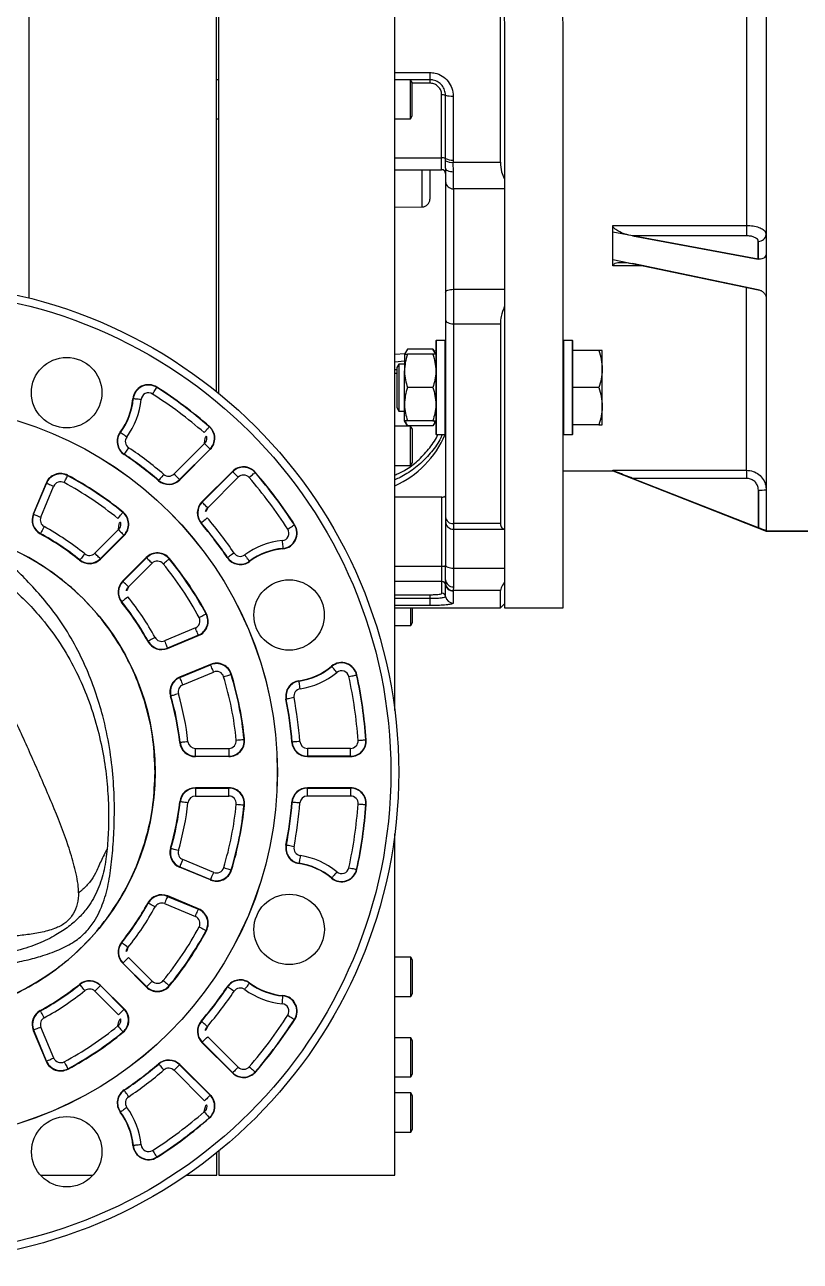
# Model space of a CAD drawing. Header units: millimetres. Extents: x 441156 to 441876, y 4514765 to 4515211.
# Drawn here: x 441241.8732 to 441242.1321, y 4514794.3662 to 4514794.7793 of the extents above; entities that cross this region are included whole.
import ezdxf

# ---------------------------------------------------------------- set-up
doc = ezdxf.new("R2010")
doc.units = ezdxf.units.MM
doc.layers.add('-LYNKA_PISCINA', color=7, linetype='Continuous', lineweight=18)
doc.layers.add('05 ESQUEMAS HIDRAULICOS nuevos_dwg _6_', color=7, linetype='Continuous', lineweight=18, true_color=0x767676)

# ---------------------------------------------------------------- blocks, each defined once
blk = doc.blocks.new('05 ESQUEMAS HIDRAULICOS nuevos_dwg_A$C47CE04E0-1107655-01_ARQ_CUARTO DEPURADORA')
at = {"layer": '-LYNKA_PISCINA', "lineweight": 25}
for p, q in [((76.429, 64.091), (76.379, 64.091)), ((81.829, 64.091), (81.336, 64.091)), ((76.379, 63.091), (76.429, 63.091)), ((80.929, 62.096), (82.129, 62.096)), ((81.829, 61.791), (81.829, 61.039)), ((89.919, 54.107), (89.919, 58.785)), ((81.989, 57.422), (81.989, 55.022)), ((82.219, 55.022), (82.219, 57.422)), ((85.239, 57.422), (85.239, 55.022)), ((85.469, 55.022), (85.469, 57.422)), ((80.929, 57.072), (81.193, 57.096)), ((81.179, 56.894), (80.929, 56.872)), ((81.903, 57.072), (81.255, 57.072)), ((81.928, 57.161), (81.979, 57.165)), ((86.144, 57.172), (85.479, 57.172)), ((80.929, 56.681), (80.979, 56.686)), ((80.979, 56.585), (80.929, 56.581)), ((81.031, 56.822), (81.031, 55.622)), ((81.903, 56.222), (81.255, 56.222)), ((86.144, 56.222), (85.479, 56.222)), ((81.903, 55.372), (81.255, 55.372)), ((81.336, 54.233), (81.336, 55.233)), ((86.144, 55.272), (85.479, 55.272)), ((90.219, 52.638), (90.219, 53.6)), ((82.429, 52.599), (83.729, 52.599)), ((82.229, 51.306), (82.229, 51.685)), ((82.129, 51.261), (80.929, 51.261)), ((80.929, 50.835), (81.829, 50.835)), ((81.336, 50.141), (81.336, 50.591)), ((81.336, 40.661), (81.336, 41.661)), ((81.336, 38.602), (81.336, 39.602)), ((81.336, 37.191), (81.336, 38.191)), ((71.876, 36.091), (73.219, 36.091))]:
    blk.add_line(p, q, dxfattribs=at)
at = {"layer": '-LYNKA_PISCINA', "lineweight": 25, "flags": 128}
for points in [[(76.379, 56.119), (76.379, 91.091), (71.579, 91.091), (71.579, 58.513)], [(80.929, 47.969), (80.929, 91.091), (76.429, 91.091), (76.429, 63.591), (76.429, 56.078)], [(82.425, 63.672), (82.425, 62.037), (82.425, 61.98), (83.629, 61.98), (83.629, 69.203)], [(90.419, 78.631), (90.419, 78.615), (90.419, 72.67), (90.419, 71.536), (90.419, 59.647), (90.419, 58.512), (90.419, 52.568), (90.419, 52.551)], [(87.297, 71.851), (86.501, 71.851), (86.501, 70.816), (89.919, 70.816), (89.919, 60.367), (89.919, 60.099), (87.005, 60.099), (90.219, 59.506), (90.219, 59.958)], [(80.929, 64.273), (81.829, 64.273), (81.829, 64.091), (81.829, 64.002), (81.379, 64.002)], [(80.929, 63.091), (81.336, 63.091), (81.379, 63.166), (81.379, 63.982), (81.379, 64.016), (81.336, 64.091), (80.929, 64.091)], [(81.336, 63.091), (81.336, 64.051), (81.336, 64.091)], [(80.929, 61.791), (82.129, 61.791), (82.129, 62.096), (82.129, 63.704)], [(82.429, 61.731), (82.39, 61.732), (82.352, 61.738), (82.318, 61.747), (82.287, 61.759), (82.263, 61.774), (82.244, 61.791), (82.233, 61.809), (82.229, 61.829), (82.228, 62.017), (82.227, 62.077), (82.227, 63.693)], [(83.729, 61.303), (82.429, 61.303), (82.429, 61.731), (82.425, 61.98)], [(80.929, 60.832), (81.631, 60.839), (81.631, 61.791)], [(82.229, 61.829), (82.229, 61.487), (82.229, 58.66), (82.233, 58.675), (82.244, 58.688), (82.263, 58.701), (82.287, 58.712), (82.318, 58.721), (82.352, 58.728), (82.39, 58.732), (82.429, 58.734), (82.429, 57.85), (82.429, 52.743), (82.429, 52.599), (82.429, 51.605), (82.429, 51.131), (82.425, 51.032)], [(82.429, 61.303), (82.429, 58.734), (83.729, 58.734)], [(87.297, 59.331), (86.501, 59.331), (86.501, 60.367), (89.919, 60.367)], [(90.219, 59.958), (90.219, 59.506), (86.501, 60.192)], [(86.501, 59.497), (90.219, 58.723), (87.005, 59.392)], [(82.229, 58.66), (82.229, 57.954), (82.233, 57.933), (82.244, 57.914), (82.263, 57.896), (82.287, 57.881), (82.318, 57.868), (82.352, 57.858), (82.39, 57.852), (82.429, 57.85), (83.629, 57.85), (83.629, 52.743), (82.429, 52.743)], [(82.229, 57.954), (82.229, 52.914), (82.229, 52.799), (82.229, 51.685), (82.233, 51.669), (82.244, 51.654), (82.263, 51.64), (82.287, 51.628), (82.318, 51.619), (82.352, 51.611), (82.39, 51.607), (82.429, 51.605), (83.729, 51.605)], [(82.229, 57.412), (82.219, 57.422), (81.989, 57.422), (81.979, 57.412), (81.979, 55.032), (81.989, 55.022), (82.219, 55.022), (82.229, 55.032)], [(85.229, 55.032), (85.239, 55.022), (85.469, 55.022), (85.479, 55.032), (85.479, 57.412), (85.469, 57.422), (85.239, 57.422), (85.229, 57.412)], [(81.979, 57.072), (81.903, 57.204), (81.255, 57.204), (81.179, 57.072), (81.179, 56.647)], [(86.229, 55.272), (86.229, 55.747), (86.229, 56.697), (86.229, 57.172)], [(81.179, 56.822), (81.031, 56.822), (80.979, 56.732), (80.979, 55.712), (81.031, 55.622), (81.179, 55.622)], [(81.979, 55.372), (81.903, 55.241), (81.255, 55.241), (81.179, 55.372), (81.179, 55.797), (81.179, 56.647)], [(74.741, 56.058), (74.762, 56.091), (74.783, 56.122), (74.801, 56.151), (74.818, 56.177), (74.831, 56.198), (74.841, 56.213), (74.847, 56.223), (74.85, 56.227), (74.854, 56.234)], [(74.448, 55.915), (74.409, 55.919), (74.372, 55.922), (74.338, 55.925), (74.307, 55.928), (74.283, 55.931), (74.264, 55.932), (74.253, 55.933), (74.248, 55.934), (74.24, 55.934)], [(74.083, 54.958), (74.051, 54.981), (74.021, 55.004), (73.994, 55.024), (73.969, 55.042), (73.949, 55.057), (73.934, 55.068), (73.925, 55.075), (73.922, 55.077), (73.915, 55.082)], [(76.059, 55.072), (76.084, 55.101), (76.109, 55.129), (76.131, 55.155), (76.151, 55.178), (76.167, 55.197), (76.18, 55.211), (76.187, 55.22), (76.19, 55.223), (76.196, 55.229)], [(80.929, 54.233), (81.336, 54.233), (81.379, 54.308), (81.379, 55.158), (81.336, 55.233), (80.929, 55.233)], [(74.13, 54.686), (74.108, 54.654), (74.087, 54.623), (74.068, 54.595), (74.051, 54.57), (74.037, 54.549), (74.026, 54.534), (74.02, 54.524), (74.018, 54.52), (74.013, 54.513)], [(75.43, 53.871), (75.427, 53.873), (75.419, 53.882), (75.406, 53.895), (75.388, 53.912), (75.367, 53.934), (75.343, 53.958), (75.316, 53.984), (75.289, 54.012), (76.069, 54.792), (76.096, 54.764), (76.123, 54.738), (76.147, 54.714), (76.168, 54.692), (76.186, 54.675), (76.199, 54.662), (76.207, 54.653), (76.21, 54.651)], [(76.788, 54.072), (76.791, 54.07), (76.799, 54.061), (76.812, 54.048), (76.83, 54.031), (76.851, 54.009), (76.876, 53.985), (76.902, 53.958), (76.93, 53.931), (76.15, 53.151), (76.122, 53.178), (76.096, 53.205), (76.071, 53.229), (76.05, 53.251), (76.032, 53.268), (76.019, 53.281), (76.011, 53.29), (76.008, 53.292)], [(77.209, 53.921), (77.239, 53.947), (77.267, 53.971), (77.293, 53.994), (77.316, 54.013), (77.334, 54.03), (77.349, 54.042), (77.357, 54.049), (77.36, 54.052), (77.367, 54.058)], [(85.229, 54.091), (86.501, 54.091), (90.419, 52.551), (95.379, 52.551), (90.419, 52.551), (86.501, 54.091), (86.501, 54.107), (89.919, 54.107), (89.919, 53.9), (87.005, 53.9)], [(71.703, 52.985), (71.706, 52.983), (71.717, 52.979), (71.734, 52.972), (71.757, 52.962), (71.785, 52.951), (71.817, 52.938), (71.851, 52.923), (71.887, 52.908), (72.214, 53.698), (72.178, 53.713), (72.144, 53.727), (72.112, 53.74), (72.084, 53.752), (72.061, 53.761), (72.044, 53.768), (72.033, 53.773), (72.03, 53.774), (72.02, 53.778), (71.693, 52.989), (71.703, 52.985), (72.03, 53.774)], [(72.481, 53.793), (72.499, 53.828), (72.517, 53.861), (72.533, 53.891), (72.547, 53.918), (72.559, 53.94), (72.568, 53.956), (72.573, 53.966), (72.575, 53.97), (72.58, 53.979)], [(75.029, 54.002), (75.004, 53.972), (74.98, 53.944), (74.957, 53.918), (74.938, 53.895), (74.922, 53.876), (74.91, 53.862), (74.902, 53.853), (74.899, 53.85), (74.894, 53.843)], [(90.219, 53.6), (90.219, 52.638), (87.005, 53.9)], [(82.229, 51.65), (82.129, 51.65), (82.129, 53.421), (80.929, 53.421)], [(73.855, 52.875), (73.88, 52.905), (73.904, 52.934), (73.925, 52.961), (73.945, 52.984), (73.96, 53.003), (73.972, 53.018), (73.98, 53.027), (73.982, 53.03), (73.989, 53.038)], [(76.139, 52.892), (76.11, 52.866), (76.082, 52.842), (76.055, 52.82), (76.032, 52.8), (76.013, 52.784), (75.999, 52.772), (75.99, 52.764), (75.987, 52.762), (75.981, 52.756)], [(71.972, 52.668), (71.953, 52.634), (71.935, 52.601), (71.919, 52.571), (71.904, 52.544), (71.892, 52.522), (71.883, 52.506), (71.878, 52.496), (71.876, 52.492), (71.871, 52.483)], [(73.406, 51.847), (73.414, 51.839), (74.018, 52.443), (74.01, 52.451), (73.406, 51.847), (73.403, 51.85), (73.395, 51.858), (73.382, 51.871), (73.364, 51.888), (73.343, 51.91), (73.319, 51.934), (73.292, 51.961), (73.265, 51.988), (73.869, 52.592), (73.897, 52.565), (73.923, 52.538), (73.947, 52.514), (73.969, 52.493), (73.986, 52.475), (73.999, 52.462), (74.008, 52.454), (74.01, 52.451)], [(78.196, 52.604), (78.229, 52.625), (78.26, 52.645), (78.289, 52.664), (78.314, 52.68), (78.335, 52.693), (78.351, 52.703), (78.361, 52.71), (78.364, 52.712), (78.372, 52.717)], [(78.053, 52.31), (78.056, 52.271), (78.06, 52.234), (78.063, 52.2), (78.066, 52.17), (78.068, 52.145), (78.07, 52.126), (78.071, 52.115), (78.071, 52.111), (78.072, 52.102)], [(73.01, 51.974), (72.986, 51.944), (72.962, 51.915), (72.941, 51.888), (72.922, 51.864), (72.906, 51.845), (72.895, 51.83), (72.887, 51.821), (72.885, 51.818), (72.878, 51.81)], [(74.589, 51.873), (74.591, 51.87), (74.6, 51.862), (74.613, 51.849), (74.63, 51.831), (74.652, 51.81), (74.676, 51.785), (74.703, 51.759), (74.73, 51.731), (74.126, 51.127), (74.098, 51.155), (74.072, 51.181), (74.048, 51.205), (74.026, 51.227), (74.009, 51.244), (73.995, 51.257), (73.987, 51.266), (73.984, 51.269)], [(75.013, 51.718), (75.043, 51.742), (75.072, 51.766), (75.098, 51.788), (75.122, 51.807), (75.141, 51.823), (75.155, 51.835), (75.164, 51.842), (75.168, 51.845), (75.176, 51.851)], [(76.824, 51.992), (76.792, 51.97), (76.761, 51.949), (76.732, 51.93), (76.707, 51.913), (76.687, 51.899), (76.671, 51.889), (76.662, 51.882), (76.658, 51.88), (76.651, 51.875)], [(77.096, 51.945), (77.119, 51.914), (77.141, 51.884), (77.162, 51.856), (77.18, 51.832), (77.194, 51.812), (77.205, 51.797), (77.212, 51.787), (77.215, 51.784), (77.22, 51.777)], [(82.129, 50.962), (82.129, 51.261), (82.129, 51.65), (80.929, 51.65)], [(80.929, 50.927), (81.829, 50.927), (81.829, 50.835), (81.829, 50.649), (80.929, 50.649)], [(82.227, 50.88), (82.227, 51.18), (82.228, 51.198)], [(83.629, 50.591), (83.629, 51.032), (82.425, 51.032), (82.425, 51.018), (82.425, 50.715)], [(74.112, 50.872), (74.082, 50.848), (74.052, 50.825), (74.026, 50.803), (74.002, 50.784), (73.983, 50.768), (73.968, 50.757), (73.959, 50.75), (73.956, 50.747), (73.948, 50.74)], [(80.929, 50.591), (83.629, 50.591), (83.729, 50.691)], [(80.929, 50.141), (81.336, 50.141), (81.379, 50.216), (81.379, 50.591)], [(75.931, 50.343), (75.965, 50.362), (75.998, 50.379), (76.029, 50.396), (76.055, 50.41), (76.077, 50.421), (76.094, 50.43), (76.104, 50.436), (76.108, 50.438), (76.117, 50.443)], [(75.912, 49.892), (75.911, 49.896), (75.906, 49.906), (75.899, 49.924), (75.89, 49.947), (75.878, 49.975), (75.865, 50.006), (75.85, 50.041), (75.836, 50.077), (75.046, 49.75), (75.061, 49.714), (75.075, 49.679), (75.088, 49.647), (75.1, 49.62), (75.11, 49.597), (75.117, 49.579), (75.121, 49.569), (75.123, 49.565), (75.127, 49.555), (75.916, 49.882), (75.912, 49.892), (75.123, 49.565)], [(74.805, 49.834), (74.771, 49.816), (74.738, 49.798), (74.708, 49.781), (74.682, 49.767), (74.66, 49.755), (74.644, 49.746), (74.634, 49.74), (74.63, 49.738), (74.621, 49.733)], [(75.435, 48.81), (75.437, 48.806), (75.442, 48.795), (75.449, 48.778), (75.458, 48.755), (75.47, 48.727), (75.483, 48.695), (75.497, 48.661), (75.512, 48.625), (76.302, 48.952), (76.287, 48.988), (76.272, 49.022), (76.259, 49.054), (76.248, 49.082), (76.238, 49.105), (76.231, 49.122), (76.227, 49.133), (76.225, 49.137)], [(79.448, 48.941), (79.424, 48.97), (79.4, 48.999), (79.378, 49.026), (79.359, 49.049), (79.343, 49.068), (79.331, 49.082), (79.323, 49.091), (79.321, 49.094), (79.315, 49.101)], [(76.558, 48.831), (76.595, 48.842), (76.631, 48.853), (76.664, 48.863), (76.692, 48.872), (76.716, 48.879), (76.734, 48.884), (76.745, 48.888), (76.749, 48.889), (76.759, 48.892)], [(78.514, 48.522), (78.508, 48.56), (78.503, 48.597), (78.497, 48.631), (78.493, 48.661), (78.489, 48.686), (78.486, 48.704), (78.485, 48.716), (78.484, 48.72), (78.483, 48.728)], [(79.758, 48.834), (79.795, 48.842), (79.832, 48.85), (79.866, 48.857), (79.895, 48.864), (79.919, 48.869), (79.938, 48.873), (79.949, 48.876), (79.953, 48.876), (79.961, 48.878)], [(75.402, 48.395), (75.364, 48.384), (75.329, 48.373), (75.295, 48.364), (75.266, 48.355), (75.243, 48.348), (75.225, 48.343), (75.214, 48.34), (75.21, 48.339), (75.2, 48.336)], [(78.355, 48.296), (78.317, 48.289), (78.28, 48.282), (78.246, 48.275), (78.216, 48.27), (78.192, 48.265), (78.174, 48.261), (78.162, 48.259), (78.158, 48.258), (78.15, 48.257)], [(75.645, 47.17), (75.607, 47.166), (75.569, 47.162), (75.535, 47.158), (75.505, 47.155), (75.48, 47.152), (75.462, 47.15), (75.45, 47.149), (75.446, 47.149), (75.436, 47.147)], [(76.88, 47.21), (76.919, 47.214), (76.956, 47.217), (76.99, 47.221), (77.02, 47.224), (77.045, 47.226), (77.064, 47.228), (77.075, 47.229), (77.079, 47.229), (77.09, 47.23)], [(78.507, 47.176), (78.468, 47.173), (78.431, 47.17), (78.397, 47.168), (78.366, 47.165), (78.342, 47.163), (78.323, 47.162), (78.312, 47.161), (78.307, 47.161), (78.299, 47.16)], [(79.991, 47.205), (80.03, 47.208), (80.067, 47.21), (80.102, 47.213), (80.132, 47.215), (80.157, 47.216), (80.175, 47.218), (80.187, 47.219), (80.191, 47.219), (80.2, 47.22)], [(75.835, 46.8), (76.69, 46.8), (76.69, 46.789), (75.835, 46.789), (75.835, 46.8), (75.835, 47), (76.69, 47), (76.69, 46.8)], [(79.801, 46.8), (79.801, 47), (78.697, 47), (78.697, 46.8)], [(75.835, 45.982), (75.835, 45.782), (76.69, 45.782), (76.69, 45.982)], [(79.801, 45.982), (79.801, 45.991), (78.697, 45.991), (78.697, 45.982), (79.801, 45.982), (79.801, 45.782), (78.697, 45.782), (78.697, 45.982)], [(75.645, 45.612), (75.607, 45.616), (75.569, 45.62), (75.535, 45.624), (75.505, 45.627), (75.48, 45.63), (75.462, 45.632), (75.45, 45.633), (75.446, 45.634), (75.436, 45.635)], [(76.88, 45.573), (76.919, 45.569), (76.956, 45.565), (76.99, 45.562), (77.02, 45.559), (77.045, 45.556), (77.064, 45.555), (77.075, 45.553), (77.079, 45.553), (77.09, 45.552)], [(78.507, 45.606), (78.468, 45.609), (78.431, 45.612), (78.397, 45.615), (78.366, 45.617), (78.342, 45.619), (78.323, 45.621), (78.312, 45.622), (78.307, 45.622), (78.299, 45.623)], [(79.991, 45.578), (80.03, 45.575), (80.067, 45.572), (80.102, 45.57), (80.132, 45.568), (80.157, 45.566), (80.175, 45.565), (80.187, 45.564), (80.191, 45.564), (80.2, 45.563)], [(76.429, 36.704), (76.429, 36.091), (80.929, 36.091), (80.929, 44.813)], [(75.402, 44.388), (75.364, 44.399), (75.329, 44.409), (75.295, 44.419), (75.266, 44.427), (75.243, 44.434), (75.225, 44.439), (75.214, 44.443), (75.21, 44.444), (75.2, 44.447)], [(78.355, 44.486), (78.317, 44.493), (78.28, 44.501), (78.246, 44.507), (78.216, 44.513), (78.192, 44.518), (78.174, 44.521), (78.162, 44.523), (78.158, 44.524), (78.15, 44.526)], [(78.514, 44.26), (78.508, 44.222), (78.503, 44.185), (78.497, 44.151), (78.493, 44.121), (78.489, 44.097), (78.486, 44.078), (78.485, 44.067), (78.484, 44.063), (78.483, 44.054)], [(76.225, 43.646), (76.227, 43.65), (76.231, 43.66), (76.238, 43.678), (76.248, 43.701), (76.259, 43.728), (76.272, 43.76), (76.287, 43.795), (76.302, 43.831), (75.512, 44.158), (75.497, 44.122), (75.483, 44.087), (75.47, 44.055), (75.458, 44.028), (75.449, 44.005), (75.442, 43.987), (75.437, 43.977), (75.435, 43.973), (76.225, 43.646), (76.221, 43.636), (75.431, 43.963), (75.435, 43.973)], [(76.558, 43.952), (76.595, 43.94), (76.631, 43.93), (76.664, 43.92), (76.692, 43.911), (76.716, 43.904), (76.734, 43.898), (76.745, 43.895), (76.749, 43.894), (76.759, 43.89)], [(79.758, 43.948), (79.795, 43.94), (79.832, 43.932), (79.866, 43.925), (79.895, 43.919), (79.919, 43.913), (79.938, 43.909), (79.949, 43.907), (79.953, 43.906), (79.961, 43.904)], [(79.448, 43.842), (79.424, 43.812), (79.4, 43.783), (79.378, 43.757), (79.359, 43.734), (79.343, 43.714), (79.331, 43.7), (79.323, 43.691), (79.321, 43.688), (79.315, 43.681)], [(74.805, 42.948), (74.771, 42.967), (74.738, 42.985), (74.708, 43.001), (74.682, 43.016), (74.66, 43.028), (74.644, 43.037), (74.634, 43.042), (74.63, 43.044), (74.621, 43.049)], [(75.123, 43.218), (75.121, 43.214), (75.117, 43.203), (75.11, 43.186), (75.1, 43.163), (75.088, 43.135), (75.075, 43.103), (75.061, 43.069), (75.046, 43.033), (75.836, 42.706), (75.85, 42.742), (75.865, 42.776), (75.878, 42.808), (75.89, 42.836), (75.899, 42.859), (75.906, 42.876), (75.911, 42.887), (75.912, 42.891), (75.916, 42.9), (75.127, 43.227), (75.123, 43.218), (75.912, 42.891)], [(75.931, 42.439), (75.965, 42.421), (75.998, 42.403), (76.029, 42.387), (76.055, 42.373), (76.077, 42.361), (76.094, 42.352), (76.104, 42.347), (76.108, 42.345), (76.117, 42.34)], [(74.112, 41.91), (74.082, 41.935), (74.052, 41.958), (74.026, 41.979), (74.002, 41.998), (73.983, 42.014), (73.968, 42.026), (73.959, 42.033), (73.956, 42.035), (73.948, 42.042)], [(73.984, 41.514), (73.977, 41.506), (74.581, 40.902), (74.589, 40.91), (73.984, 41.514), (73.987, 41.517), (73.995, 41.525), (74.009, 41.538), (74.026, 41.556), (74.048, 41.577), (74.072, 41.601), (74.098, 41.628), (74.126, 41.655), (74.73, 41.051), (74.703, 41.024), (74.676, 40.997), (74.652, 40.973), (74.63, 40.951), (74.613, 40.934), (74.6, 40.921), (74.591, 40.913), (74.589, 40.91)], [(80.929, 40.661), (81.336, 40.661), (81.379, 40.736), (81.379, 41.586), (81.336, 41.661), (80.929, 41.661)], [(73.01, 40.808), (72.986, 40.839), (72.962, 40.868), (72.941, 40.895), (72.922, 40.918), (72.906, 40.938), (72.895, 40.952), (72.887, 40.961), (72.885, 40.964), (72.878, 40.972)], [(74.01, 40.332), (74.008, 40.329), (73.999, 40.32), (73.986, 40.307), (73.969, 40.29), (73.947, 40.268), (73.923, 40.244), (73.897, 40.218), (73.869, 40.19), (73.265, 40.794), (73.292, 40.822), (73.319, 40.848), (73.343, 40.873), (73.364, 40.894), (73.382, 40.912), (73.395, 40.925), (73.403, 40.933), (73.406, 40.936)], [(75.013, 41.065), (75.043, 41.04), (75.072, 41.017), (75.098, 40.995), (75.122, 40.976), (75.141, 40.96), (75.155, 40.948), (75.164, 40.941), (75.168, 40.938), (75.176, 40.931)], [(76.824, 40.791), (76.792, 40.812), (76.761, 40.833), (76.732, 40.852), (76.707, 40.869), (76.687, 40.883), (76.671, 40.894), (76.662, 40.9), (76.658, 40.902), (76.651, 40.907)], [(77.096, 40.837), (77.119, 40.869), (77.141, 40.899), (77.162, 40.926), (77.18, 40.951), (77.194, 40.971), (77.205, 40.986), (77.212, 40.995), (77.215, 40.998), (77.22, 41.005)], [(78.053, 40.473), (78.056, 40.511), (78.06, 40.548), (78.063, 40.583), (78.066, 40.613), (78.068, 40.637), (78.07, 40.656), (78.071, 40.668), (78.071, 40.672), (78.072, 40.68)], [(71.972, 40.115), (71.953, 40.149), (71.935, 40.182), (71.919, 40.212), (71.904, 40.238), (71.892, 40.26), (71.883, 40.276), (71.878, 40.287), (71.876, 40.29), (71.871, 40.299)], [(78.196, 40.179), (78.229, 40.158), (78.26, 40.138), (78.289, 40.119), (78.314, 40.103), (78.335, 40.089), (78.351, 40.079), (78.361, 40.073), (78.364, 40.071), (78.372, 40.066)], [(72.03, 39.008), (72.033, 39.01), (72.044, 39.014), (72.061, 39.021), (72.084, 39.031), (72.112, 39.042), (72.144, 39.055), (72.178, 39.07), (72.214, 39.085), (71.887, 39.874), (71.851, 39.859), (71.817, 39.845), (71.785, 39.832), (71.757, 39.82), (71.734, 39.811), (71.717, 39.803), (71.706, 39.799), (71.703, 39.797)], [(73.855, 39.907), (73.88, 39.877), (73.904, 39.848), (73.925, 39.822), (73.945, 39.798), (73.96, 39.779), (73.972, 39.765), (73.98, 39.756), (73.982, 39.753), (73.989, 39.744)], [(76.139, 39.891), (76.11, 39.916), (76.082, 39.94), (76.055, 39.963), (76.032, 39.982), (76.013, 39.998), (75.999, 40.011), (75.99, 40.018), (75.987, 40.021), (75.981, 40.026)], [(76.008, 39.49), (76.011, 39.493), (76.019, 39.501), (76.032, 39.514), (76.05, 39.532), (76.071, 39.553), (76.096, 39.578), (76.122, 39.604), (76.15, 39.631), (76.93, 38.851), (76.902, 38.824), (76.876, 38.798), (76.851, 38.773), (76.83, 38.752), (76.812, 38.734), (76.799, 38.721), (76.791, 38.713), (76.788, 38.71)], [(80.929, 38.602), (81.336, 38.602), (81.379, 38.677), (81.379, 39.527), (81.336, 39.602), (80.929, 39.602)], [(72.481, 38.989), (72.499, 38.955), (72.517, 38.922), (72.533, 38.891), (72.547, 38.865), (72.559, 38.843), (72.568, 38.826), (72.573, 38.816), (72.575, 38.813), (72.58, 38.803)], [(75.029, 38.781), (75.004, 38.81), (74.98, 38.839), (74.957, 38.865), (74.938, 38.888), (74.922, 38.907), (74.91, 38.921), (74.902, 38.93), (74.899, 38.933), (74.894, 38.939)], [(76.21, 38.132), (76.207, 38.129), (76.199, 38.121), (76.186, 38.108), (76.168, 38.09), (76.147, 38.069), (76.123, 38.044), (76.096, 38.018), (76.069, 37.991), (75.289, 38.771), (75.316, 38.798), (75.343, 38.824), (75.367, 38.849), (75.388, 38.87), (75.406, 38.888), (75.419, 38.901), (75.427, 38.909), (75.43, 38.912)], [(77.209, 38.861), (77.239, 38.836), (77.267, 38.811), (77.293, 38.789), (77.316, 38.769), (77.334, 38.753), (77.349, 38.741), (77.357, 38.733), (77.36, 38.73), (77.367, 38.725)], [(74.13, 38.096), (74.108, 38.128), (74.087, 38.159), (74.068, 38.188), (74.051, 38.213), (74.037, 38.234), (74.026, 38.249), (74.02, 38.259), (74.018, 38.262), (74.013, 38.269)], [(80.929, 37.191), (81.336, 37.191), (81.379, 37.266), (81.379, 38.116), (81.336, 38.191), (80.929, 38.191)], [(74.083, 37.824), (74.051, 37.801), (74.021, 37.779), (73.994, 37.758), (73.969, 37.74), (73.949, 37.726), (73.934, 37.715), (73.925, 37.708), (73.922, 37.705), (73.915, 37.7)], [(76.059, 37.711), (76.084, 37.681), (76.109, 37.653), (76.131, 37.627), (76.151, 37.604), (76.167, 37.586), (76.18, 37.572), (76.187, 37.563), (76.19, 37.56), (76.196, 37.553)], [(74.448, 36.867), (74.409, 36.864), (74.372, 36.86), (74.338, 36.857), (74.307, 36.854), (74.283, 36.852), (74.264, 36.85), (74.253, 36.849), (74.248, 36.849), (74.24, 36.848)], [(74.741, 36.724), (74.762, 36.691), (74.783, 36.66), (74.801, 36.631), (74.818, 36.606), (74.831, 36.585), (74.841, 36.569), (74.847, 36.559), (74.85, 36.556), (74.854, 36.548)], [(75.611, 36.091), (76.379, 36.091), (76.379, 36.664)]]:
    blk.add_lwpolyline(points, dxfattribs=at)
for points in [[(85.229, 80.591), (83.729, 80.591), (83.729, 50.591), (85.229, 50.591)], [(76.216, 54.644), (76.21, 54.651), (75.43, 53.871), (75.436, 53.864)], [(76.002, 53.299), (76.782, 54.079), (76.788, 54.072), (76.008, 53.292)], [(73.977, 51.276), (73.984, 51.269), (74.589, 51.873), (74.581, 51.88)], [(75.431, 48.819), (75.435, 48.81), (76.225, 49.137), (76.221, 49.146)], [(79.801, 46.791), (79.801, 46.8), (78.697, 46.8), (78.697, 46.791)], [(75.835, 45.993), (75.835, 45.982), (76.69, 45.982), (76.69, 45.993)], [(73.414, 40.943), (73.406, 40.936), (74.01, 40.332), (74.018, 40.339)], [(72.02, 39.004), (72.03, 39.008), (71.703, 39.797), (71.693, 39.793)], [(76.782, 38.704), (76.788, 38.71), (76.008, 39.49), (76.002, 39.484)], [(75.436, 38.918), (76.216, 38.138), (76.21, 38.132), (75.43, 38.912)]]:
    blk.add_lwpolyline(points, close=True, dxfattribs=at)
at = {"layer": '-LYNKA_PISCINA', "lineweight": 25}
for centre, radius in [((68.529, 46.391), 12.5), ((68.529, 46.391), 12.3), ((72.547, 56.092), 0.9), ((68.529, 46.391), 9.4), ((68.529, 46.391), 9.398), ((68.529, 46.391), 6.277), ((78.23, 50.409), 0.9), ((78.23, 42.373), 0.9), ((72.547, 36.69), 0.9)]:
    blk.add_circle(centre, radius, dxfattribs=at)
for centre, radius, start, end in [((82.148, 63.42), 0.285, 73.7932, 93.8631), ((82.386, 64.24), 0.569, 253.795, 273.8617), ((82.147, 61.932), 0.165, 60.9591, 96.3933), ((82.388, 62.366), 0.33, 240.9619, 276.391), ((82.382, 62.293), 0.316, 240.8272, 277.9441), ((82.129, 61.691), 0.1, 0, 90), ((82.421, 61.495), 0.192, 182.5731, 272.3597), ((81.629, 61.039), 0.2, 270.5, 0), ((90.23, 60.147), 0.189, 266.665, 356.2214), ((74.638, 55.897), 0.4, 57.2733, 174.6854), ((74.638, 55.897), 0.391, 57.2733, 174.6854), ((74.638, 55.897), 0.191, 57.2733, 174.6854), ((68.529, 46.391), 11.491, 49.0597, 57.2733), ((68.529, 46.391), 11.691, 49.0597, 57.2733), ((68.529, 46.391), 11.7, 49.0597, 57.2733), ((72.547, 56.092), 1.7, 323.5653, 354.6854), ((72.547, 56.092), 1.709, 323.5653, 354.6854), ((72.547, 56.092), 1.909, 323.5653, 354.6854), ((74.237, 54.845), 0.4, 143.5653, 235.9734), ((74.237, 54.845), 0.391, 143.5653, 235.9734), ((75.933, 54.927), 0.191, 315, 49.0597), ((75.933, 54.927), 0.391, 315, 49.0597), ((75.933, 54.927), 0.4, 315, 49.0597), ((79.917, 55.998), 2.5, 293.8834, 337.0172), ((74.237, 54.845), 0.191, 143.5653, 235.9734), ((68.529, 46.391), 10.009, 49.4984, 55.9734), ((68.529, 46.391), 9.8, 49.4984, 55.9734), ((68.529, 46.391), 9.809, 49.4984, 55.9734), ((77.065, 53.796), 0.4, 40.9403, 135), ((77.065, 53.796), 0.391, 40.9403, 135), ((68.529, 46.391), 11.691, 32.7267, 40.9403), ((68.529, 46.391), 11.7, 32.7267, 40.9403), ((72.391, 53.625), 0.402, 61.9013, 157.5), ((72.391, 53.625), 0.391, 61.9013, 157.5), ((72.391, 53.625), 0.191, 61.9013, 157.5), ((68.529, 46.391), 8.391, 50.5987, 61.9013), ((68.529, 46.391), 8.591, 50.5987, 61.9013), ((68.529, 46.391), 8.602, 50.5987, 61.9013), ((75.153, 54.147), 0.4, 229.4984, 315), ((75.153, 54.147), 0.391, 229.4984, 315), ((75.153, 54.147), 0.191, 229.4984, 315), ((77.065, 53.796), 0.191, 40.9403, 135), ((68.529, 46.391), 11.491, 32.7267, 40.9403), ((90.269, 55.038), 1.439, 268.011, 275.9865), ((76.285, 53.016), 0.4, 135, 220.5016), ((76.285, 53.016), 0.391, 135, 220.5016), ((76.285, 53.016), 0.191, 135, 220.5016), ((72.064, 52.835), 0.402, 157.5, 241.2513), ((72.064, 52.835), 0.391, 157.5, 241.2513), ((72.064, 52.835), 0.191, 157.5, 241.2513), ((73.734, 52.728), 0.191, 315, 50.5987), ((73.734, 52.728), 0.391, 315, 50.5987), ((73.734, 52.728), 0.402, 315, 50.5987), ((68.529, 46.391), 10.009, 34.0266, 40.5016), ((82.416, 52.93), 0.187, 184.7603, 274.0757), ((82.429, 52.799), 0.2, 180, 270), ((68.529, 46.391), 6.948, 51.2487, 61.2513), ((68.529, 46.391), 6.959, 51.2487, 61.2513), ((68.529, 46.391), 7.159, 51.2487, 61.2513), ((68.529, 46.391), 9.8, 34.0266, 40.5016), ((68.529, 46.391), 9.809, 34.0266, 40.5016), ((78.035, 52.5), 0.191, 275.3146, 32.7267), ((78.035, 52.5), 0.391, 275.3146, 32.7267), ((78.035, 52.5), 0.4, 275.3146, 32.7267), ((78.23, 50.409), 1.909, 95.3146, 126.4347), ((73.13, 52.123), 0.402, 231.2487, 315), ((73.13, 52.123), 0.391, 231.2487, 315), ((73.13, 52.123), 0.191, 231.2487, 315), ((74.865, 51.596), 0.402, 39.4013, 135), ((74.865, 51.596), 0.391, 39.4013, 135), ((68.529, 46.391), 8.591, 28.0987, 39.4013), ((68.529, 46.391), 8.602, 28.0987, 39.4013), ((76.982, 52.099), 0.4, 214.0266, 306.4347), ((76.982, 52.099), 0.391, 214.0266, 306.4347), ((76.982, 52.099), 0.191, 214.0266, 306.4347), ((78.23, 50.409), 1.709, 95.3146, 126.4347), ((78.23, 50.409), 1.7, 95.3146, 126.4347), ((74.865, 51.596), 0.191, 39.4013, 135), ((68.529, 46.391), 8.391, 28.0987, 39.4013), ((74.261, 50.992), 0.402, 135, 218.7513), ((74.261, 50.992), 0.391, 135, 218.7513), ((82.13, 51.162), 0.0992, 10.5856, 90.6341), ((82.417, 51.319), 0.189, 184.1888, 273.6496), ((74.261, 50.992), 0.191, 135, 218.7513), ((82.129, 50.863), 0.0998, 9.8744, 90.1831), ((82.423, 51.217), 0.198, 190.5916, 270.6303), ((82.424, 51.232), 0.199, 189.8321, 270.3401), ((68.529, 46.391), 6.948, 28.7487, 38.7513), ((68.529, 46.391), 6.959, 28.7487, 38.7513), ((68.529, 46.391), 7.159, 28.7487, 38.7513), ((82.424, 50.914), 0.2, 189.8783, 270.1814), ((75.762, 50.253), 0.191, 292.5, 28.0987), ((75.762, 50.253), 0.391, 292.5, 28.0987), ((75.762, 50.253), 0.402, 292.5, 28.0987), ((74.973, 49.926), 0.402, 208.7487, 292.5), ((74.973, 49.926), 0.391, 208.7487, 292.5), ((74.973, 49.926), 0.191, 208.7487, 292.5), ((76.375, 48.775), 0.402, 16.9013, 112.5), ((76.375, 48.775), 0.391, 16.9013, 112.5), ((78.23, 50.409), 1.7, 278.5653, 309.6854), ((78.23, 50.409), 1.709, 278.5653, 309.6854), ((79.571, 48.793), 0.4, 12.2733, 129.6854), ((79.571, 48.793), 0.391, 12.2733, 129.6854), ((75.585, 48.448), 0.402, 112.5, 196.2513), ((75.585, 48.448), 0.391, 112.5, 196.2513), ((76.375, 48.775), 0.191, 16.9013, 112.5), ((68.529, 46.391), 8.391, 5.5987, 16.9013), ((68.529, 46.391), 8.591, 5.5987, 16.9013), ((68.529, 46.391), 8.602, 5.5987, 16.9013), ((78.542, 48.333), 0.4, 98.5653, 190.9734), ((78.542, 48.333), 0.391, 98.5653, 190.9734), ((78.23, 50.409), 1.909, 278.5653, 309.6854), ((79.571, 48.793), 0.191, 12.2733, 129.6854), ((68.529, 46.391), 11.491, 4.0597, 12.2733), ((68.529, 46.391), 11.691, 4.0597, 12.2733), ((68.529, 46.391), 11.7, 4.0597, 12.2733), ((75.585, 48.448), 0.191, 112.5, 196.2513), ((68.529, 46.391), 7.159, 6.2487, 16.2513), ((78.542, 48.333), 0.191, 98.5653, 190.9734), ((68.529, 46.391), 6.948, 6.2487, 16.2513), ((68.529, 46.391), 6.959, 6.2487, 16.2513), ((68.529, 46.391), 9.8, 4.4984, 10.9734), ((68.529, 46.391), 9.809, 4.4984, 10.9734), ((68.529, 46.391), 10.009, 4.4984, 10.9734), ((75.835, 47.191), 0.402, 186.2487, 270), ((75.835, 47.191), 0.391, 186.2487, 270), ((75.835, 47.191), 0.191, 186.2487, 270), ((76.69, 47.191), 0.402, 270, 5.5987), ((76.69, 47.191), 0.391, 270, 5.5987), ((76.69, 47.191), 0.191, 270, 5.5987), ((78.697, 47.191), 0.4, 184.4984, 270), ((78.697, 47.191), 0.391, 184.4984, 270), ((78.697, 47.191), 0.191, 184.4984, 270), ((79.801, 47.191), 0.4, 270, 4.0597), ((79.801, 47.191), 0.391, 270, 4.0597), ((79.801, 47.191), 0.191, 270, 4.0597), ((75.835, 45.591), 0.402, 90, 173.7513), ((75.835, 45.591), 0.391, 90, 173.7513), ((76.69, 45.591), 0.402, 354.4013, 90), ((76.69, 45.591), 0.391, 354.4013, 90), ((78.697, 45.591), 0.4, 90, 175.5016), ((78.697, 45.591), 0.391, 90, 175.5016), ((79.801, 45.591), 0.4, 355.9403, 90), ((79.801, 45.591), 0.391, 355.9403, 90), ((68.529, 46.391), 6.948, 343.7487, 353.7513), ((68.529, 46.391), 6.959, 343.7487, 353.7513), ((68.529, 46.391), 7.159, 343.7487, 353.7513), ((75.835, 45.591), 0.191, 90, 173.7513), ((68.529, 46.391), 8.391, 343.0987, 354.4013), ((76.69, 45.591), 0.191, 354.4013, 90), ((68.529, 46.391), 8.591, 343.0987, 354.4013), ((68.529, 46.391), 8.602, 343.0987, 354.4013), ((68.529, 46.391), 9.8, 349.0266, 355.5016), ((68.529, 46.391), 9.809, 349.0266, 355.5016), ((68.529, 46.391), 10.009, 349.0266, 355.5016), ((78.697, 45.591), 0.191, 90, 175.5016), ((68.529, 46.391), 11.491, 347.7267, 355.9403), ((79.801, 45.591), 0.191, 355.9403, 90), ((68.529, 46.391), 11.691, 347.7267, 355.9403), ((68.529, 46.391), 11.7, 347.7267, 355.9403), ((75.585, 44.334), 0.402, 163.7487, 247.5), ((75.585, 44.334), 0.391, 163.7487, 247.5), ((75.585, 44.334), 0.191, 163.7487, 247.5), ((78.542, 44.45), 0.4, 169.0266, 261.4347), ((78.542, 44.45), 0.391, 169.0266, 261.4347), ((78.542, 44.45), 0.191, 169.0266, 261.4347), ((78.23, 42.373), 1.909, 50.3146, 81.4347), ((76.375, 44.007), 0.191, 247.5, 343.0987), ((78.23, 42.373), 1.7, 50.3146, 81.4347), ((78.23, 42.373), 1.709, 50.3146, 81.4347), ((79.571, 43.989), 0.191, 230.3146, 347.7267), ((76.375, 44.007), 0.402, 247.5, 343.0987), ((76.375, 44.007), 0.391, 247.5, 343.0987), ((79.571, 43.989), 0.4, 230.3146, 347.7267), ((79.571, 43.989), 0.391, 230.3146, 347.7267), ((68.529, 46.391), 6.948, 321.2487, 331.2513), ((68.529, 46.391), 6.959, 321.2487, 331.2513), ((74.973, 42.856), 0.402, 67.5, 151.2513), ((74.973, 42.856), 0.391, 67.5, 151.2513), ((74.973, 42.856), 0.191, 67.5, 151.2513), ((68.529, 46.391), 7.159, 321.2487, 331.2513), ((75.762, 42.529), 0.191, 331.9013, 67.5), ((75.762, 42.529), 0.391, 331.9013, 67.5), ((75.762, 42.529), 0.402, 331.9013, 67.5), ((68.529, 46.391), 8.391, 320.5987, 331.9013), ((74.261, 41.791), 0.402, 141.2487, 225), ((68.529, 46.391), 8.591, 320.5987, 331.9013), ((68.529, 46.391), 8.602, 320.5987, 331.9013), ((74.261, 41.791), 0.391, 141.2487, 225), ((74.261, 41.791), 0.191, 141.2487, 225), ((68.529, 46.391), 6.948, 298.7487, 308.7513), ((68.529, 46.391), 6.959, 298.7487, 308.7513), ((68.529, 46.391), 7.159, 298.7487, 308.7513), ((73.13, 40.659), 0.402, 45, 128.7513), ((73.13, 40.659), 0.391, 45, 128.7513), ((73.13, 40.659), 0.191, 45, 128.7513), ((74.865, 41.186), 0.402, 225, 320.5987), ((74.865, 41.186), 0.391, 225, 320.5987), ((74.865, 41.186), 0.191, 225, 320.5987), ((68.529, 46.391), 9.8, 319.4984, 325.9734), ((68.529, 46.391), 9.809, 319.4984, 325.9734), ((68.529, 46.391), 10.009, 319.4984, 325.9734), ((76.982, 40.684), 0.4, 53.5653, 145.9734), ((76.982, 40.684), 0.391, 53.5653, 145.9734), ((76.982, 40.684), 0.191, 53.5653, 145.9734), ((78.23, 42.373), 1.909, 233.5653, 264.6854), ((78.23, 42.373), 1.709, 233.5653, 264.6854), ((78.23, 42.373), 1.7, 233.5653, 264.6854), ((78.035, 40.282), 0.191, 327.2733, 84.6854), ((78.035, 40.282), 0.391, 327.2733, 84.6854), ((78.035, 40.282), 0.4, 327.2733, 84.6854), ((72.064, 39.947), 0.402, 118.7487, 202.5), ((72.064, 39.947), 0.391, 118.7487, 202.5), ((73.734, 40.055), 0.191, 309.4013, 45), ((73.734, 40.055), 0.391, 309.4013, 45), ((73.734, 40.055), 0.402, 309.4013, 45), ((68.529, 46.391), 11.491, 319.0597, 327.2733), ((72.064, 39.947), 0.191, 118.7487, 202.5), ((68.529, 46.391), 8.391, 298.0987, 309.4013), ((76.285, 39.767), 0.4, 139.4984, 225), ((76.285, 39.767), 0.391, 139.4984, 225), ((76.285, 39.767), 0.191, 139.4984, 225), ((68.529, 46.391), 11.691, 319.0597, 327.2733), ((68.529, 46.391), 11.7, 319.0597, 327.2733), ((68.529, 46.391), 8.591, 298.0987, 309.4013), ((68.529, 46.391), 8.602, 298.0987, 309.4013), ((72.391, 39.158), 0.402, 202.5, 298.0987), ((72.391, 39.158), 0.391, 202.5, 298.0987), ((72.391, 39.158), 0.191, 202.5, 298.0987), ((68.529, 46.391), 9.8, 304.0266, 310.5016), ((68.529, 46.391), 9.809, 304.0266, 310.5016), ((75.153, 38.635), 0.4, 45, 130.5016), ((75.153, 38.635), 0.391, 45, 130.5016), ((68.529, 46.391), 10.009, 304.0266, 310.5016), ((75.153, 38.635), 0.191, 45, 130.5016), ((77.065, 38.987), 0.4, 225, 319.0597), ((77.065, 38.987), 0.391, 225, 319.0597), ((77.065, 38.987), 0.191, 225, 319.0597), ((74.237, 37.938), 0.4, 124.0266, 216.4347), ((74.237, 37.938), 0.391, 124.0266, 216.4347), ((74.237, 37.938), 0.191, 124.0266, 216.4347), ((75.933, 37.855), 0.191, 310.9403, 45), ((75.933, 37.855), 0.391, 310.9403, 45), ((75.933, 37.855), 0.4, 310.9403, 45), ((72.547, 36.69), 1.7, 5.3146, 36.4347), ((72.547, 36.69), 1.709, 5.3146, 36.4347), ((72.547, 36.69), 1.909, 5.3146, 36.4347), ((68.529, 46.391), 11.491, 302.7267, 310.9403), ((68.529, 46.391), 11.691, 302.7267, 310.9403), ((68.529, 46.391), 11.7, 302.7267, 310.9403), ((74.638, 36.885), 0.4, 185.3146, 302.7267), ((74.638, 36.885), 0.391, 185.3146, 302.7267), ((74.638, 36.885), 0.191, 185.3146, 302.7267)]:
    blk.add_arc(centre, radius, start, end, dxfattribs=at)
for points, knots in [([(81.829, 64.273), (81.873, 64.27), (81.983, 64.263), (82.151, 64.19), (82.302, 64.054), (82.405, 63.874), (82.418, 63.739), (82.425, 63.672)], [0, 0, 0, 0, 0.139937, 0.353431, 0.567937, 0.783658, 1, 1, 1, 1]), ([(82.227, 63.693), (82.223, 63.738), (82.214, 63.828), (82.145, 63.947), (82.044, 64.037), (81.932, 64.084), (81.858, 64.089), (81.829, 64.091)], [0, 0, 0, 0, 0.215611, 0.430839, 0.645386, 0.859491, 1, 1, 1, 1]), ([(82.129, 63.704), (82.127, 63.727), (82.124, 63.783), (82.087, 63.866), (82.019, 63.941), (81.93, 63.992), (81.862, 63.999), (81.829, 64.002)], [0, 0, 0, 0, 0.145619, 0.359732, 0.573073, 0.786375, 1, 1, 1, 1]), ([(83.629, 61.98), (83.635, 61.894), (83.646, 61.741), (83.703, 61.622), (83.729, 61.569)], [0, 0, 0, 0, 0.556608, 1, 1, 1, 1]), ([(87.005, 60.099), (86.942, 60.113), (86.816, 60.14), (86.672, 60.199), (86.573, 60.26), (86.528, 60.3), (86.504, 60.34), (86.502, 60.358), (86.501, 60.367)], [0, 0, 0, 0, 0.33356, 0.665275, 0.771417, 0.903441, 0.95274, 1, 1, 1, 1]), ([(89.919, 60.367), (89.975, 60.364), (90.088, 60.359), (90.237, 60.319), (90.35, 60.26), (90.41, 60.195), (90.416, 60.152), (90.419, 60.135)], [0, 0, 0, 0, 0.214666, 0.429323, 0.64399, 0.858683, 1, 1, 1, 1]), ([(90.219, 59.958), (90.217, 59.969), (90.214, 59.995), (90.178, 60.035), (90.11, 60.07), (90.02, 60.095), (89.953, 60.098), (89.919, 60.099)], [0, 0, 0, 0, 0.141321, 0.356019, 0.57069, 0.785346, 1, 1, 1, 1]), ([(86.501, 59.331), (86.502, 59.339), (86.504, 59.355), (86.525, 59.38), (86.585, 59.411), (86.748, 59.433), (86.901, 59.409), (87.005, 59.392)], [0, 0, 0, 0, 0.044539, 0.10016, 0.194497, 0.448254, 1, 1, 1, 1]), ([(90.419, 59.647), (90.417, 59.628), (90.413, 59.591), (90.382, 59.546), (90.337, 59.515), (90.28, 59.5), (90.239, 59.504), (90.219, 59.506)], [0, 0, 0, 0, 0.1949924, 0.3897907, 0.5901316, 0.8042331, 1, 1, 1, 1]), ([(90.419, 59.647), (90.417, 59.628), (90.413, 59.591), (90.382, 59.546), (90.337, 59.515), (90.28, 59.5), (90.239, 59.504), (90.219, 59.506)], [0, 0, 0, 0, 0.1949924, 0.3897907, 0.5901316, 0.8042331, 1, 1, 1, 1]), ([(90.219, 58.723), (90.243, 58.716), (90.29, 58.702), (90.353, 58.656), (90.398, 58.599), (90.417, 58.549), (90.418, 58.521), (90.419, 58.512)], [0, 0, 0, 0, 0.235494, 0.471285, 0.697679, 0.907251, 1, 1, 1, 1]), ([(90.219, 58.723), (90.243, 58.716), (90.29, 58.702), (90.353, 58.656), (90.398, 58.599), (90.417, 58.549), (90.418, 58.521), (90.419, 58.512)], [0, 0, 0, 0, 0.235494, 0.471285, 0.697679, 0.907251, 1, 1, 1, 1]), ([(83.729, 58.291), (83.697, 58.207), (83.641, 58.056), (83.633, 57.913), (83.629, 57.85)], [0, 0, 0, 0, 0.558377, 1, 1, 1, 1]), ([(81.255, 57.072), (81.234, 57.003), (81.191, 56.864), (81.183, 56.72), (81.179, 56.647)], [0, 0, 0, 0, 0.495458, 1, 1, 1, 1]), ([(81.179, 57.072), (81.18, 57.072), (81.183, 57.072), (81.223, 57.072), (81.255, 57.072)], [0, 0, 0, 0, 0.215686, 1, 1, 1, 1]), ([(81.255, 57.204), (81.231, 57.164), (81.205, 57.121), (81.198, 57.076), (81.198, 57.072)], [0, 0, 0, 0, 0.915939, 1, 1, 1, 1]), ([(81.903, 57.204), (81.927, 57.164), (81.952, 57.121), (81.959, 57.076), (81.96, 57.072)], [0, 0, 0, 0, 0.915939, 1, 1, 1, 1]), ([(81.903, 57.072), (81.924, 57.003), (81.967, 56.864), (81.975, 56.72), (81.979, 56.647)], [0, 0, 0, 0, 0.495458, 1, 1, 1, 1]), ([(81.979, 57.072), (81.978, 57.072), (81.974, 57.072), (81.934, 57.072), (81.903, 57.072)], [0, 0, 0, 0, 0.2465812, 1, 1, 1, 1]), ([(86.144, 57.172), (86.168, 57.095), (86.216, 56.939), (86.224, 56.778), (86.229, 56.697)], [0, 0, 0, 0, 0.495457, 1, 1, 1, 1]), ([(86.229, 57.172), (86.218, 57.172), (86.204, 57.172), (86.154, 57.172), (86.144, 57.172)], [0, 0, 0, 0, 0.800722, 1, 1, 1, 1]), ([(81.179, 56.647), (81.179, 56.637), (81.18, 56.561), (81.196, 56.417), (81.235, 56.287), (81.255, 56.222)], [0, 0, 0, 0, 0.070089, 0.530786, 1, 1, 1, 1]), ([(81.979, 56.647), (81.979, 56.637), (81.978, 56.561), (81.962, 56.417), (81.923, 56.287), (81.903, 56.222)], [0, 0, 0, 0, 0.070089, 0.530784, 1, 1, 1, 1]), ([(86.229, 56.697), (86.229, 56.686), (86.228, 56.601), (86.21, 56.44), (86.166, 56.295), (86.144, 56.222)], [0, 0, 0, 0, 0.070093, 0.530786, 1, 1, 1, 1]), ([(81.255, 56.222), (81.234, 56.153), (81.191, 56.014), (81.183, 55.87), (81.179, 55.797)], [0, 0, 0, 0, 0.495459, 1, 1, 1, 1]), ([(81.903, 56.222), (81.924, 56.153), (81.967, 56.014), (81.975, 55.87), (81.979, 55.797)], [0, 0, 0, 0, 0.495459, 1, 1, 1, 1]), ([(86.144, 56.222), (86.168, 56.145), (86.216, 55.989), (86.224, 55.828), (86.229, 55.747)], [0, 0, 0, 0, 0.495457, 1, 1, 1, 1]), ([(81.179, 55.797), (81.179, 55.787), (81.18, 55.711), (81.196, 55.567), (81.235, 55.437), (81.255, 55.372)], [0, 0, 0, 0, 0.070089, 0.530786, 1, 1, 1, 1]), ([(81.979, 55.797), (81.979, 55.787), (81.978, 55.711), (81.962, 55.567), (81.923, 55.437), (81.903, 55.372)], [0, 0, 0, 0, 0.070089, 0.530784, 1, 1, 1, 1]), ([(86.229, 55.747), (86.229, 55.736), (86.228, 55.651), (86.21, 55.49), (86.166, 55.345), (86.144, 55.272)], [0, 0, 0, 0, 0.070093, 0.530783, 1, 1, 1, 1]), ([(81.255, 55.372), (81.223, 55.372), (81.183, 55.372), (81.18, 55.372), (81.179, 55.372)], [0, 0, 0, 0, 0.784314, 1, 1, 1, 1]), ([(81.198, 55.372), (81.199, 55.366), (81.208, 55.321), (81.233, 55.278), (81.255, 55.241)], [0, 0, 0, 0, 0.132216, 1, 1, 1, 1]), ([(81.959, 55.372), (81.958, 55.366), (81.95, 55.321), (81.925, 55.278), (81.903, 55.241)], [0, 0, 0, 0, 0.132213, 1, 1, 1, 1]), ([(81.903, 55.372), (81.934, 55.372), (81.974, 55.372), (81.978, 55.372), (81.979, 55.372)], [0, 0, 0, 0, 0.7534188, 1, 1, 1, 1]), ([(82.144, 55.022), (82.132, 54.994), (82.063, 54.834), (81.877, 54.579), (81.59, 54.268), (81.308, 54.061), (81.085, 53.928), (80.976, 53.884), (80.929, 53.865)], [0, 0, 0, 0, 0.054301, 0.303483, 0.545645, 0.794827, 0.911582, 1, 1, 1, 1]), ([(80.929, 53.984), (81.017, 54.023), (81.23, 54.115), (81.52, 54.345), (81.796, 54.638), (81.968, 54.871), (82.028, 55.008), (82.034, 55.022)], [0, 0, 0, 0, 0.186391, 0.447746, 0.709101, 0.970444, 1, 1, 1, 1]), ([(86.144, 55.272), (86.154, 55.272), (86.204, 55.272), (86.218, 55.272), (86.229, 55.272)], [0, 0, 0, 0, 0.199278, 1, 1, 1, 1]), ([(87.005, 53.9), (86.942, 53.925), (86.816, 53.975), (86.672, 54.033), (86.573, 54.073), (86.528, 54.093), (86.504, 54.104), (86.502, 54.106), (86.501, 54.107)], [0, 0, 0, 0, 0.333562, 0.665275, 0.771418, 0.903442, 0.952741, 1, 1, 1, 1]), ([(89.919, 54.107), (89.975, 54.101), (90.088, 54.09), (90.237, 54.004), (90.35, 53.877), (90.41, 53.737), (90.416, 53.644), (90.419, 53.607)], [0, 0, 0, 0, 0.214667, 0.429323, 0.643991, 0.858684, 1, 1, 1, 1]), ([(90.219, 53.6), (90.217, 53.622), (90.214, 53.678), (90.178, 53.762), (90.11, 53.838), (90.02, 53.89), (89.953, 53.897), (89.919, 53.9)], [0, 0, 0, 0, 0.141323, 0.356021, 0.570693, 0.785347, 1, 1, 1, 1]), ([(82.129, 53.421), (82.14, 53.421), (82.161, 53.422), (82.191, 53.427), (82.213, 53.434), (82.227, 53.443), (82.228, 53.449), (82.229, 53.452)], [0, 0, 0, 0, 0.202394, 0.404642, 0.610792, 0.82588, 1, 1, 1, 1]), ([(74.804, 46.391), (74.794, 46.665), (74.773, 47.213), (74.606, 48.02), (74.343, 48.799), (73.979, 49.538), (73.521, 50.222), (72.979, 50.841), (72.36, 51.384), (71.675, 51.841), (70.937, 52.205), (70.158, 52.47), (69.35, 52.63), (68.529, 52.684), (67.708, 52.63), (66.9, 52.47), (66.121, 52.205), (65.382, 51.841), (64.698, 51.384), (64.079, 50.841), (63.536, 50.222), (63.079, 49.538), (62.715, 48.799), (62.45, 48.02), (62.29, 47.213), (62.254, 46.665), (62.254, 46.391)], [0, 0, 0, 0, 0.0208334, 0.0416667, 0.0625, 0.0833334, 0.1041667, 0.125, 0.1458334, 0.1666666, 0.1875, 0.2083334, 0.2291666, 0.2500001, 0.2708334, 0.2916667, 0.3124999, 0.3333334, 0.3541667, 0.3750001, 0.3958333, 0.4166666, 0.4375, 0.4583334, 0.4791666, 0.5, 0.5, 0.5, 0.5]), ([(83.629, 52.743), (83.635, 52.702), (83.646, 52.629), (83.703, 52.611), (83.729, 52.602)], [0, 0, 0, 0, 0.556607, 1, 1, 1, 1]), ([(90.419, 52.568), (90.417, 52.567), (90.413, 52.567), (90.382, 52.576), (90.337, 52.593), (90.28, 52.614), (90.239, 52.63), (90.219, 52.638)], [0, 0, 0, 0, 0.194991, 0.389785, 0.590132, 0.804233, 1, 1, 1, 1]), ([(90.419, 52.568), (90.417, 52.567), (90.413, 52.567), (90.382, 52.576), (90.337, 52.593), (90.28, 52.614), (90.239, 52.63), (90.219, 52.638)], [0, 0, 0, 0, 0.194991, 0.389785, 0.590132, 0.804233, 1, 1, 1, 1]), ([(68.529, 41.309), (68.756, 41.311), (69.212, 41.315), (69.886, 41.352), (70.487, 41.409), (71.012, 41.484), (71.463, 41.571), (71.919, 41.689), (72.359, 41.847), (72.753, 42.054), (73.046, 42.301), (73.298, 42.63), (73.495, 43.058), (73.634, 43.593), (73.708, 44.169), (73.753, 44.801), (73.775, 45.49), (73.743, 46.236), (73.651, 47.017), (73.496, 47.763), (73.286, 48.462), (73.034, 49.103), (72.715, 49.741), (72.352, 50.326), (71.945, 50.844), (71.607, 51.21), (71.346, 51.482), (71.156, 51.654), (70.905, 51.81), (70.59, 51.929), (70.231, 52.027), (69.759, 52.125), (69.189, 52.206), (68.739, 52.225), (68.522, 52.225)], [0, 0, 0, 0, 0.0149193, 0.0298761, 0.0447769, 0.0559863, 0.0672217, 0.078416, 0.092552, 0.106671, 0.1207512, 0.134854, 0.1574593, 0.1801541, 0.202919, 0.2256202, 0.2501848, 0.2747461, 0.2991494, 0.323545, 0.342184, 0.3608957, 0.3795805, 0.398183, 0.4130558, 0.4279436, 0.4339457, 0.4399448, 0.4458731, 0.4540558, 0.4622871, 0.4705168, 0.485811, 0.5, 0.5, 0.5, 0.5]), ([(68.579, 51.987), (68.787, 51.98), (69.202, 51.967), (69.765, 51.861), (70.258, 51.705), (70.704, 51.462), (71.125, 51.124), (71.547, 50.731), (71.977, 50.251), (72.394, 49.682), (72.769, 49.028), (73.074, 48.344), (73.307, 47.644), (73.472, 46.936), (73.572, 46.25), (73.617, 45.604), (73.623, 44.996), (73.596, 44.623), (73.583, 44.437)], [0, 0, 0, 0, 0.049274, 0.098508, 0.13593, 0.173214, 0.222762, 0.272478, 0.322108, 0.393187, 0.464534, 0.53572, 0.6141, 0.692749, 0.771507, 0.850036, 0.925016, 1, 1, 1, 1]), ([(82.228, 51.198), (82.228, 51.224), (82.229, 51.253), (82.229, 51.3), (82.229, 51.306)], [0, 0, 0, 0, 0.876855, 1, 1, 1, 1]), ([(83.729, 51.244), (83.697, 51.193), (83.641, 51.101), (83.633, 51.054), (83.629, 51.032)], [0, 0, 0, 0, 0.558373, 1, 1, 1, 1]), ([(81.829, 50.927), (81.85, 50.927), (81.905, 50.928), (81.99, 50.931), (82.067, 50.939), (82.119, 50.95), (82.126, 50.958), (82.129, 50.962)], [0, 0, 0, 0, 0.137166, 0.351939, 0.567724, 0.784033, 1, 1, 1, 1]), ([(81.829, 50.835), (81.874, 50.835), (81.963, 50.836), (82.083, 50.843), (82.173, 50.854), (82.221, 50.867), (82.226, 50.876), (82.227, 50.88)], [0, 0, 0, 0, 0.2139697, 0.4281162, 0.6426048, 0.8575535, 1, 1, 1, 1]), ([(82.425, 50.715), (82.422, 50.709), (82.414, 50.695), (82.343, 50.676), (82.209, 50.661), (82.03, 50.651), (81.896, 50.65), (81.829, 50.649)], [0, 0, 0, 0, 0.14293, 0.358502, 0.573156, 0.786876, 1, 1, 1, 1]), ([(72.85, 43.309), (72.848, 43.359), (72.84, 43.59), (72.745, 43.994), (72.532, 44.709), (72.178, 45.592), (71.718, 46.651), (71.24, 47.701), (70.755, 48.749), (70.429, 49.448), (70.266, 49.798)], [0, 0, 0, 0, 0.021424, 0.099135, 0.17628, 0.340953, 0.505555, 0.670146, 0.8347, 1, 1, 1, 1]), ([(62.254, 46.391), (62.254, 46.117), (62.29, 45.57), (62.45, 44.762), (62.715, 43.983), (63.079, 43.245), (63.536, 42.56), (64.079, 41.941), (64.698, 41.399), (65.382, 40.941), (66.121, 40.577), (66.9, 40.313), (67.708, 40.152), (68.529, 40.098), (69.35, 40.152), (70.158, 40.313), (70.937, 40.577), (71.675, 40.941), (72.36, 41.399), (72.979, 41.941), (73.521, 42.56), (73.979, 43.245), (74.343, 43.983), (74.606, 44.762), (74.773, 45.57), (74.794, 46.117), (74.804, 46.391)], [0.5, 0.5, 0.5, 0.5, 0.5208333, 0.5416667, 0.5625, 0.5833333, 0.6041667, 0.625, 0.6458333, 0.6666666, 0.6875001, 0.7083333, 0.7291666, 0.75, 0.7708334, 0.7916666, 0.8125, 0.8333334, 0.8541667, 0.875, 0.8958333, 0.9166667, 0.9375, 0.9583333, 0.9791667, 1, 1, 1, 1]), ([(73.583, 44.436), (73.561, 44.255), (73.516, 43.892), (73.36, 43.394), (73.139, 42.992), (72.875, 42.68), (72.603, 42.442), (72.263, 42.214), (71.836, 42.005), (71.363, 41.846), (70.895, 41.739), (70.465, 41.669), (70.014, 41.617), (69.544, 41.584), (69.062, 41.571), (68.74, 41.57), (68.579, 41.57)], [0, 0, 0, 0, 0.106988, 0.214126, 0.320822, 0.387791, 0.4549, 0.521824, 0.600576, 0.679223, 0.731939, 0.784896, 0.83772, 0.891666, 0.94584, 1, 1, 1, 1]), ([(73.583, 44.436), (73.529, 44.332), (73.421, 44.124), (73.277, 43.791), (73.176, 43.635), (73.109, 43.551), (73.072, 43.509), (73.035, 43.469), (72.999, 43.434), (72.964, 43.401), (72.93, 43.372), (72.895, 43.343), (72.869, 43.323), (72.853, 43.311), (72.851, 43.309), (72.85, 43.309)], [0, 0, 0, 0, 0.183449, 0.366937, 0.549906, 0.603517, 0.657442, 0.712109, 0.7674, 0.821215, 0.871719, 0.925446, 0.988418, 0.995498, 1, 1, 1, 1]), ([(72.85, 43.309), (72.843, 43.214), (72.831, 43.026), (72.721, 42.761), (72.538, 42.539), (72.257, 42.389), (71.922, 42.298), (71.55, 42.235), (70.921, 42.175), (70.034, 42.153), (69.273, 42.152), (68.892, 42.152)], [0, 0, 0, 0, 0.062089, 0.124144, 0.186089, 0.248175, 0.331184, 0.414335, 0.497593, 0.748057, 1, 1, 1, 1])]:
    blk.add_open_spline(points, degree=3, knots=knots, dxfattribs=at)

msp = doc.modelspace()

# ---------------------------------------------------------------- block references
at = {"layer": '05 ESQUEMAS HIDRAULICOS nuevos_dwg _6_', "color": 7, "lineweight": 25, "xscale": 0.0130689895048916, "yscale": 0.0130689895048916, "zscale": 0.0130689895048916, "rotation": 0.007079741121755383}
msp.add_blockref('05 ESQUEMAS HIDRAULICOS nuevos_dwg_A$C47CE04E0-1107655-01_ARQ_CUARTO DEPURADORA', (441240.93911911, 4514793.9231774, -0.00000053), dxfattribs=at)

doc.saveas('drawing.dxf')
